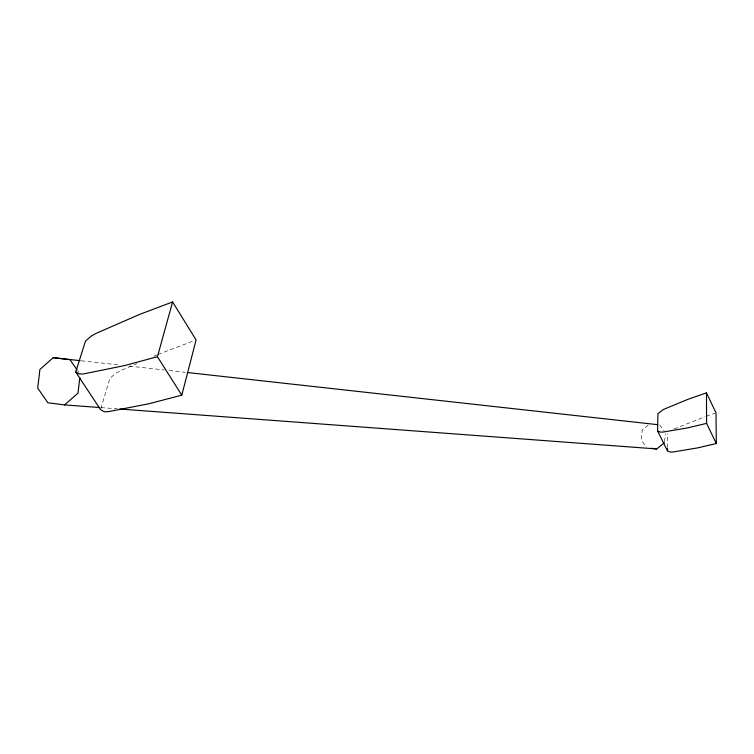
<?xml version="1.0" encoding="UTF-8"?>
<svg xmlns="http://www.w3.org/2000/svg" width="754" height="754" viewBox="0 0 754 754"><rect width="100%" height="100%" fill="white"/><g stroke="black" fill="none" stroke-linecap="round" stroke-linejoin="round"><path stroke-width="0.57" stroke-dasharray="3.77 2.83" d="M667.526 447.405L667.724 433.588M664.528 441.637L665.452 433.88M100.876 408.517L109.83 378.451L115.532 373.456L120.357 370.742L136.851 363.607M648.233 425.124L642.285 429.959L641.107 439.902L646.414 446.896M153.731 356.312L156.926 354.927M157.991 354.465L193.91 340.751M674.104 428.951L704.99 416.717M706.093 416.34L714.915 413.277M100.932 407.612L117.341 408.828M81.3 360.78L117.567 364.795M129.273 366.095L164.372 369.978M169.056 370.497L185.437 372.316M659.59 424.898L664.255 431.024M77.634 370.704L78.925 372.542"/><path stroke-width="1.13" d="M667.469 450.854L657.573 430.949L657.912 413.748L663.303 409.516L687.62 399.45L706.46 392.872L716.017 412.9L716.3 443.522L697.271 447.961L672.813 452.023L670.193 452.051L667.469 450.854L667.507 448.555M79.82 377.688L77.992 393.136L64.58 404.907L47.898 402.787L37.7 388.103L39.905 369.451L53.223 357.669L80.131 360.657M181.789 395.162L196.097 339.931L172.591 301.949L139.528 314.446L96.173 333.343L91.291 336.086L85.494 341.091L75.711 372.024L100.546 409.629L104.212 411.75L108.34 411.656L149.169 403.71L181.789 395.162L157.435 356.708L172.591 301.949M119.688 409.007L656.725 448.95L664.397 442.739M157.435 356.708L124.58 365.567L83.505 373.927L79.359 374.069L75.711 372.024M706.46 392.872L706.602 423.38L687.478 427.895L662.926 432.089L660.297 432.127L657.573 430.949M64.58 404.907L99.754 407.518M187.774 372.57L657.441 424.643M53.223 357.669L69.915 359.677L76.993 369.78M651.362 448.291L656.725 448.95M706.602 423.38L716.3 443.522"/></g></svg>
